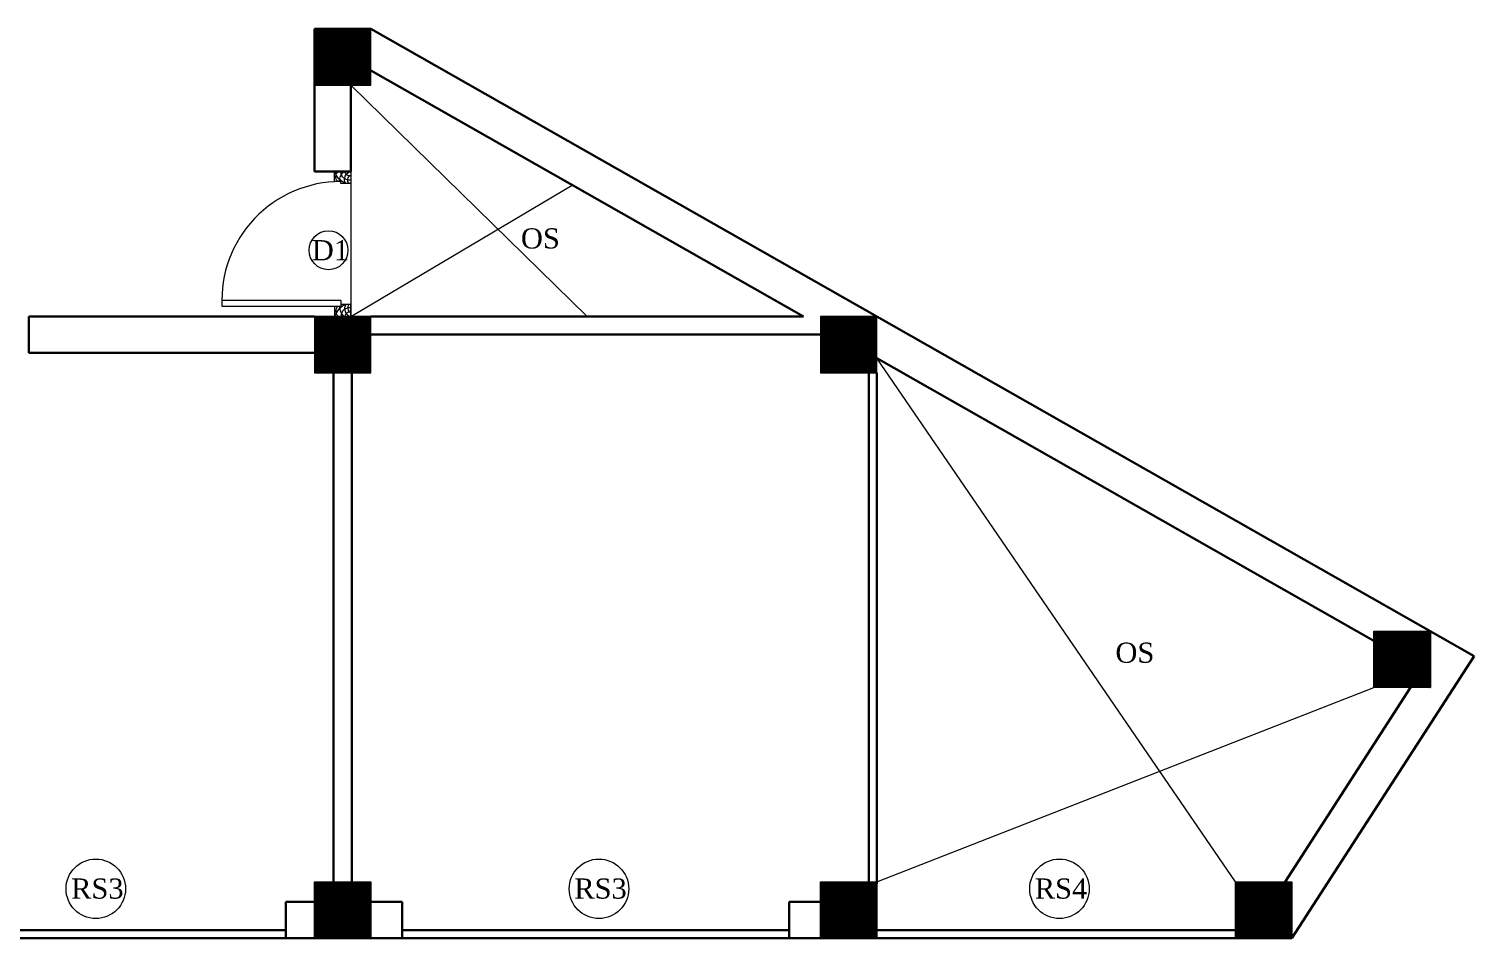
# Model space of a CAD drawing. Header units: inches. Extents: x 4069 to 291496, y -47643 to 12535.
# Drawn here: x 132485.6 to 132844.3, y -23185.1 to -22959.4 of the extents above; entities that cross this region are included whole.
import ezdxf

# ---------------------------------------------------------------- set-up
doc = ezdxf.new("R2010")
doc.units = ezdxf.units.IN
doc.header["$LTSCALE"] = 5
doc.header["$MEASUREMENT"] = 0
doc.layers.add('A-WALL', color=7, linetype='Continuous', lineweight=9)
doc.layers.add('DOOR', color=62, linetype='Continuous', lineweight=0)
doc.layers.add('TEXT', color=6, linetype='Continuous')
doc.layers.add('WALL', color=7, linetype='Continuous')
doc.styles.add('ordinary', font='times.ttf')

# ---------------------------------------------------------------- blocks, each defined once
blk = doc.blocks.new('A$C27B36B59')
at = {"layer": 'DOOR'}
for p, q in [((0, 4), (0, 0)), ((2.5, 4), (0, 4)), ((2.5, 2.5), (2.5, 4)), ((0, 0), (3, 0)), ((3, 2.5), (2.5, 2.5)), ((3, 0), (3, 2.5))]:
    blk.add_line(p, q, dxfattribs=at)
for centre, radius, start, end in [((-1.4, -0.54), 4.75, 22.1411, 72.838), ((1.34, 2.09), 1.64, 45.138, 144.8948), ((2.21, 0.3), 2.49, 83.3149, 152.658), ((0.13, 0.37), 2.05, 349.4875, 93.6805), ((1.96, -0.47), 2.01, 58.7447, 166.495), ((-0.06, 0.32), 1.13, 343.542, 86.947), ((2.08, -0.4), 1.17, 38.2816, 160.1519)]:
    blk.add_arc(centre, radius, start, end, dxfattribs=at)
blk = doc.blocks.new('D2')
at = {"layer": 'DOOR'}
for p, q in [((74473.95, 24047.59), (74473.95, 24018.09)), ((74473.95, 24047.59), (74475.45, 24047.59)), ((74475.45, 24047.59), (74475.45, 24018.13))]:
    blk.add_line(p, q, dxfattribs=at)
blk.add_arc((74473.95, 24047.59), 29.5, 180, 272.9146, dxfattribs=at)
at = {"layer": 'DOOR', "xscale": -1, "rotation": 180}
blk.add_blockref('A$C27B36B59', (74441.95, 24050.09), dxfattribs=at)
at = {"layer": 'DOOR', "rotation": 180}
blk.add_blockref('A$C27B36B59', (74477.95, 24050.09), dxfattribs=at)

msp = doc.modelspace()

# ---------------------------------------------------------------- hatches: boundary and pattern name
at = {"layer": 'A-WALL', "ltscale": 5}
h = msp.add_hatch(dxfattribs=at)
h.set_pattern_fill('ANSI31', color=256)
h.set_pattern_definition([(45, (108134.36964, -24612.12097), (-0.08838834765, 0.08838834765), [])])
h.paths.add_polyline_path([(132556.44766, -22973.39983), (132570.44766, -22973.39983), (132570.44766, -22959.39983), (132556.44766, -22959.39983)])
h = msp.add_hatch(dxfattribs=at)
h.set_pattern_fill('ANSI31', color=256)
h.set_pattern_definition([(45, (108134.36964, -24683.50437), (-0.08838834765, 0.08838834765), [])])
h.paths.add_polyline_path([(132556.44766, -23044.78323), (132570.44766, -23044.78323), (132570.44766, -23030.78323), (132556.44766, -23030.78323)])
h = msp.add_hatch(dxfattribs=at)
h.set_pattern_fill('ANSI31', color=256)
h.set_pattern_definition([(45, (108150.31532, -24683.50437), (-0.08838834765, 0.08838834765), [])])
h.paths.add_polyline_path([(132696.01445, -23044.78323), (132696.01445, -23030.78323), (132682.01445, -23030.78323), (132682.01445, -23044.78323)])
h = msp.add_hatch(dxfattribs=at)
h.set_pattern_fill('ANSI31', color=256)
h.set_pattern_definition([(45, (108287.70196, -24612.60722), (-0.08838834765, 0.08838834765), [])])
h.paths.add_polyline_path([(132819.40109, -23108.88608), (132819.40109, -23122.88608), (132833.40109, -23122.88608), (132833.40109, -23108.88608)])
h = msp.add_hatch(dxfattribs=at)
h.set_pattern_fill('ANSI31', color=256)
h.set_pattern_definition([(45, (108024.74853, -24674.7867), (-0.08838834765, 0.08838834765), [])])
h.paths.add_polyline_path([(132556.44766, -23171.06555), (132556.44766, -23185.06555), (132570.44766, -23185.06555), (132570.44766, -23171.06555)])
h = msp.add_hatch(dxfattribs=at)
h.set_pattern_fill('ANSI31', color=256)
h.set_pattern_definition([(45, (108150.31532, -24674.7867), (-0.08838834765, 0.08838834765), [])])
h.paths.add_polyline_path([(132682.01445, -23171.06555), (132682.01445, -23185.06555), (132696.01445, -23185.06555), (132696.01445, -23171.06555)])
h = msp.add_hatch(dxfattribs=at)
h.set_pattern_fill('ANSI31', color=256)
h.set_pattern_definition([(45, (108253.32459, -24674.7867), (-0.08838834765, 0.08838834765), [])])
h.paths.add_polyline_path([(132785.02372, -23171.06555), (132785.02372, -23185.06555), (132799.02372, -23185.06555), (132799.02372, -23171.06555)])

# ---------------------------------------------------------------- linework, layer by layer
at = {"layer": 'A-WALL', "lineweight": 30}
for p, q in [((132556.44766, -22959.39983), (132556.44766, -22994.78323)), ((132570.44766, -22959.39983), (132556.44766, -22959.39983)), ((132570.44766, -22959.39983), (132696.01445, -23030.78323)), ((132570.44766, -22969.75249), (132677.80363, -23030.78323)), ((132565.44766, -22973.39983), (132565.44766, -22994.78323)), ((132565.44766, -22994.78323), (132556.44766, -22994.78323)), ((132485.5614, -23039.78323), (132485.5614, -23030.78323)), ((132485.5614, -23030.78323), (132556.44766, -23030.78323)), ((132570.44766, -23030.78323), (132677.80363, -23030.78323)), ((132696.01445, -23030.78323), (132844.26033, -23115.05944)), ((132682.01445, -23035.28323), (132570.44766, -23035.28323)), ((132556.44766, -23039.78323), (132485.5614, -23039.78323)), ((132696.01445, -23041.13589), (132819.40109, -23111.27989)), ((132561.19766, -23044.78323), (132561.19766, -23171.06555)), ((132565.69766, -23044.78323), (132565.69766, -23171.06555)), ((132694.01445, -23044.78323), (132694.01445, -23171.06555)), ((132696.01445, -23044.78323), (132696.01445, -23171.56555)), ((132844.26033, -23115.05944), (132799.02372, -23185.06555)), ((132828.48743, -23122.88608), (132797.35477, -23171.06555)), ((132549.34223, -23185.06555), (132549.34223, -23176.06555)), ((132549.34223, -23176.06555), (132556.44766, -23176.06555)), ((132578.23106, -23176.06555), (132570.44766, -23176.06555)), ((132578.23106, -23185.06555), (132578.23106, -23176.06555)), ((132674.23106, -23185.06555), (132674.23106, -23176.06555)), ((132674.23106, -23176.06555), (132682.01445, -23176.06555)), ((132799.02372, -23185.06555), (132431.90501, -23185.06555)), ((132549.34223, -23183.06555), (132453.34223, -23183.06555)), ((132674.23106, -23183.06555), (132578.23106, -23183.06555)), ((132785.02372, -23183.06555), (132696.01445, -23183.06555))]:
    msp.add_line(p, q, dxfattribs=at)
at = {"layer": 'A-WALL', "ltscale": 5}
for p, q in [((132565.44766, -22973.39983), (132624.12564, -23030.78323)), ((132565.44766, -22994.78323), (132565.44766, -23030.78323)), ((132565.44766, -23030.78323), (132620.39636, -22998.1478)), ((132785.02372, -23171.06555), (132696.01445, -23041.13589)), ((132696.01445, -23171.06555), (132819.40109, -23122.88608)), ((132674.23106, -23183.06555), (132578.23106, -23183.06555))]:
    msp.add_line(p, q, dxfattribs=at)
for points in [[(132556.44766, -22973.39983), (132570.44766, -22973.39983), (132570.44766, -22959.39983), (132556.44766, -22959.39983)], [(132556.44766, -23044.78323), (132570.44766, -23044.78323), (132570.44766, -23030.78323), (132556.44766, -23030.78323)], [(132682.01445, -23044.78323), (132696.01445, -23044.78323), (132696.01445, -23030.78323), (132682.01445, -23030.78323)], [(132819.40109, -23108.88608), (132833.40109, -23108.88608), (132833.40109, -23122.88608), (132819.40109, -23122.88608)], [(132556.44766, -23171.06555), (132570.44766, -23171.06555), (132570.44766, -23185.06555), (132556.44766, -23185.06555)], [(132682.01445, -23171.06555), (132696.01445, -23171.06555), (132696.01445, -23185.06555), (132682.01445, -23185.06555)], [(132785.02372, -23171.06555), (132799.02372, -23171.06555), (132799.02372, -23185.06555), (132785.02372, -23185.06555)]]:
    msp.add_lwpolyline(points, close=True, dxfattribs=at)
for centre, radius in [((132559.91409, -23014.33562), 4.82435), ((132502.16157, -23172.82123), 7.38406), ((132627.0504, -23172.82123), 7.38406), ((132741.33843, -23172.82123), 7.38406)]:
    msp.add_circle(centre, radius, dxfattribs=at)

# ---------------------------------------------------------------- block references
at = {"layer": 'WALL', "color": 2, "linetype": 'ByBlock', "rotation": 270.0000000001832}
msp.add_blockref('D2', (108515.35974, 51447.168), dxfattribs=at)

# ---------------------------------------------------------------- texts
at = {"layer": 'TEXT', "style": 'ordinary'}
for s, p in [('OS', (132607.6833, -23013.89449)), ('D1', (132555.79008, -23016.83021)), ('OS', (132755.23599, -23116.72515)), ('RS3', (132496.04405, -23175.26535)), ('RS3', (132620.93288, -23175.26535)), ('RS4', (132735.22091, -23175.26535))]:
    msp.add_text(s, height=5, dxfattribs=at).set_placement(p)

doc.saveas('drawing.dxf')
